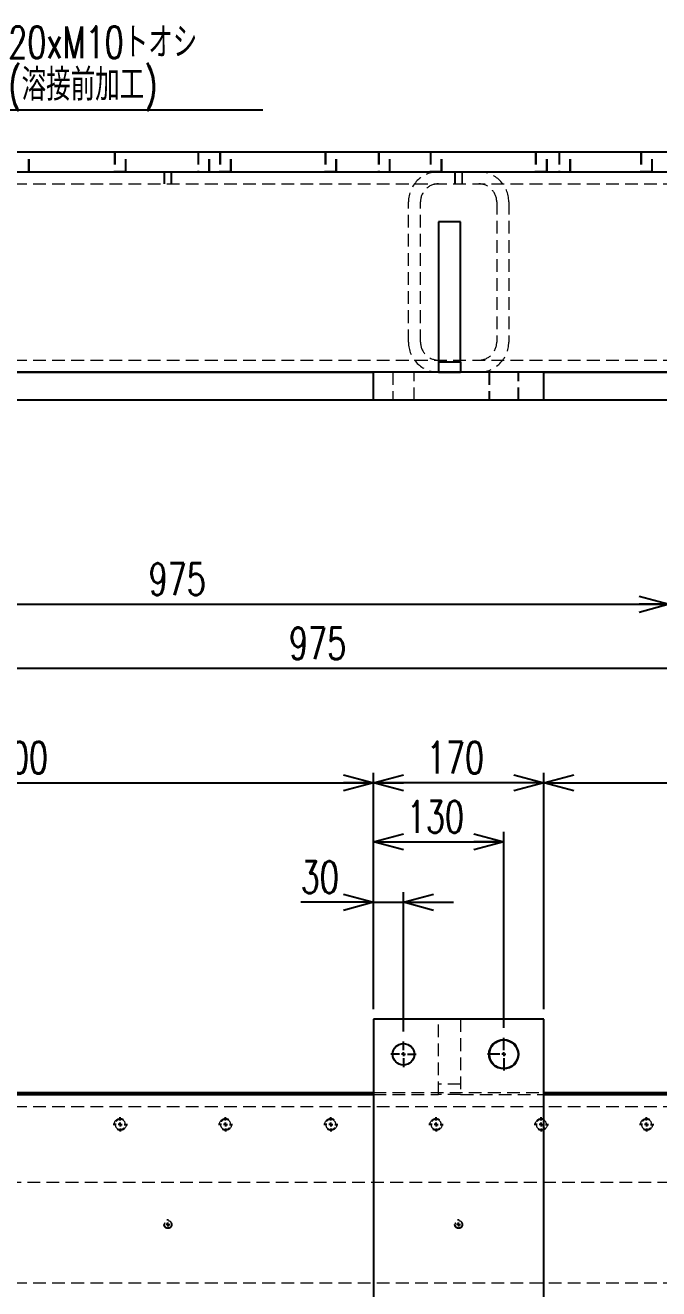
# Model space of a CAD drawing. Header units: millimetres. Extents: x 30 to 8380, y 30 to 5898.
# Drawn here: x 3533 to 4165, y 1887 to 3148 of the extents above; entities that cross this region are included whole.
import ezdxf

# ---------------------------------------------------------------- set-up
doc = ezdxf.new("R2010")
doc.units = ezdxf.units.MM
doc.header["$LTSCALE"] = 10
doc.linetypes.add('HIDDEN', pattern=[1.905, 1.27, -0.635])
doc.layers.add('FORMAT', color=7, linetype='Continuous')
doc.styles.add('SLDTEXTSTYLE0', font='TXT', dxfattribs={"width": 0.7, "bigfont": 'bigfont'})
doc.dimstyles.new('SLDDIMSTYLE0', dxfattribs={"dimtxt": 36.380208, "dimasz": 30, "dimexe": 0, "dimexo": 0.0625, "dimgap": 9.095052, "dimtad": 0, "dimtih": 1, "dimtoh": 1, "dimdec": 6, "dimrnd": 1e-09, "dimzin": 12, "dimdsep": 46, "dimtxsty": 'SLDTEXTSTYLE0', "dimblk1": 'OPEN30', "dimblk2": 'OPEN30', "dimsah": 1, "dimcen": 0, "dimadec": 0, "dimazin": 3, "dimtfac": 1, "dimtdec": 3, "dimtofl": 0, "dimtmove": 0, "dimatfit": 3, "dimldrblk": 'OPEN30', "dimfxl": 1, "dimfrac": 2, "dimtolj": 1, "dimtzin": 12, "dimarcsym": 0})
doc.dimstyles.new('SLDDIMSTYLE2', dxfattribs={"dimtxt": 36.380208, "dimasz": 30, "dimexe": 0, "dimexo": 0.0625, "dimgap": 9.095052, "dimtad": 3, "dimrnd": 1e-09, "dimzin": 12, "dimdsep": 46, "dimtxsty": 'SLDTEXTSTYLE0', "dimblk1": 'OPEN30', "dimblk2": 'OPEN30', "dimsah": 1, "dimcen": 0.09, "dimadec": 0, "dimazin": 3, "dimtfac": 1, "dimtdec": 3, "dimtmove": 0, "dimatfit": 0, "dimldrblk": 'OPEN30', "dimfxl": 1, "dimfrac": 2, "dimtolj": 1, "dimtzin": 12, "dimarcsym": 0})
doc.dimstyles.new('SLDDIMSTYLE3', dxfattribs={"dimtxt": 36.380208, "dimasz": 30, "dimexe": 0, "dimexo": 0.0625, "dimgap": 9.095052, "dimtad": 3, "dimrnd": 1e-09, "dimzin": 12, "dimdsep": 46, "dimtxsty": 'SLDTEXTSTYLE0', "dimblk1": 'OPEN30', "dimblk2": 'OPEN30', "dimsah": 1, "dimcen": 0.09, "dimadec": 0, "dimazin": 3, "dimtfac": 1, "dimtdec": 3, "dimtofl": 0, "dimtmove": 0, "dimatfit": 3, "dimldrblk": 'OPEN30', "dimfxl": 1, "dimfrac": 2, "dimtolj": 1, "dimtzin": 12, "dimarcsym": 0})

# ---------------------------------------------------------------- blocks, each defined once
blk = doc.blocks.new('_Open30')
at = {"color": 0, "linetype": 'ByBlock', "lineweight": -2}
for p, q in [((-1, 0.267949), (0, 0)), ((0, 0), (-1, -0.267949)), ((0, 0), (-1, 0))]:
    blk.add_line(p, q, dxfattribs=at)
blk = doc.blocks.new('_D_2')
at = {"layer": 'FORMAT', "transparency": 16777216}
for p, q in [((2744.3, 2801.5), (2744.3, 2851.5)), ((7350.5, 2801.5), (2734.3, 2801.5)), ((2744.3, 2773.5), (2744.3, 2801.5)), ((7350.5, 2773.5), (2734.3, 2773.5)), ((2744.3, 2773.5), (2744.3, 2679.9))]:
    blk.add_line(p, q, dxfattribs=at)
for centre, start, end in [((2723.1, 2684.9), 63.4349, 116.5651), ((2723.1, 2727.2), 243.4349, 296.5651)]:
    blk.add_arc(centre, 47.3, start, end, dxfattribs=at)
at = {"layer": 'FORMAT', "transparency": 16777216, "xscale": 30, "yscale": 30}
for p, rotation in [((2744.3, 2801.5, -530), 270), ((2744.3, 2773.5, -530), 90)]:
    blk.add_blockref('_Open30', p, dxfattribs=dict(at, rotation=rotation))
at = {"layer": 'FORMAT', "transparency": 16777216, "insert": (2703.3, 2684.9), "char_height": 31.75, "attachment_point": 1, "rotation": 90, "style": 'SLDTEXTSTYLE0'}
blk.add_mtext('28', dxfattribs=at)
blk = doc.blocks.new('_D_10')
at = {"layer": 'FORMAT', "transparency": 16777216}
for p, q in [((3200.5, 2851.1), (3200.5, 2559.8)), ((4175.5, 2851.1), (4175.5, 2559.8)), ((3200.5, 2569.8), (4175.5, 2569.8))]:
    blk.add_line(p, q, dxfattribs=at)
at = {"layer": 'FORMAT', "transparency": 16777216, "xscale": 30, "yscale": 30, "rotation": 180}
blk.add_blockref('_Open30', (3200.5, 2569.8, -530), dxfattribs=at)
at = {"layer": 'FORMAT', "transparency": 16777216, "xscale": 30, "yscale": 30}
blk.add_blockref('_Open30', (4175.5, 2569.8, -530), dxfattribs=at)
at = {"layer": 'FORMAT', "transparency": 16777216, "insert": (3656.2, 2610.7), "char_height": 31.75, "attachment_point": 1, "style": 'SLDTEXTSTYLE0'}
blk.add_mtext('975', dxfattribs=at)
blk = doc.blocks.new('_D_23')
at = {"layer": 'FORMAT', "transparency": 16777216}
for p, q in [((3340.5, 2835.2), (3340.5, 2495.8)), ((4315.5, 2835.2), (4315.5, 2495.8)), ((4315.5, 2505.8), (3340.5, 2505.8))]:
    blk.add_line(p, q, dxfattribs=at)
at = {"layer": 'FORMAT', "transparency": 16777216, "xscale": 30, "yscale": 30, "rotation": 180}
blk.add_blockref('_Open30', (3340.5, 2505.8, -530), dxfattribs=at)
at = {"layer": 'FORMAT', "transparency": 16777216, "xscale": 30, "yscale": 30}
blk.add_blockref('_Open30', (4315.5, 2505.8, -530), dxfattribs=at)
at = {"layer": 'FORMAT', "transparency": 16777216, "insert": (3796.2, 2546.7), "char_height": 31.75, "attachment_point": 1, "style": 'SLDTEXTSTYLE0'}
blk.add_mtext('975', dxfattribs=at)
blk = doc.blocks.new('_D_29')
at = {"layer": 'FORMAT', "transparency": 16777216}
for p, q in [((3402.8, 2915), (3500.3, 3063.3)), ((3500.3, 3063.3), (3770.2, 3063.3))]:
    blk.add_line(p, q, dxfattribs=at)
at = {"layer": 'FORMAT', "transparency": 16777216, "xscale": 30, "yscale": 30, "rotation": 236.6614063212}
blk.add_blockref('_Open30', (3402.8, 2915, -530), dxfattribs=at)
at = {"layer": 'FORMAT', "transparency": 16777216, "char_height": 31.75, "attachment_point": 1, "style": 'SLDTEXTSTYLE0'}
for s, insert in [('20xM10トオシ', (3516.2, 3146.6)), ('(溶接前加工)', (3516.2, 3104.2))]:
    blk.add_mtext(s, dxfattribs=dict(at, insert=insert))
blk = doc.blocks.new('_D_92')
at = {"layer": 'FORMAT', "transparency": 16777216}
for p, q in [((3880.5, 2165.7), (3880.5, 2401.7)), ((4050.5, 2165.7), (4050.5, 2401.7)), ((4050.5, 2391.7), (3880.5, 2391.7))]:
    blk.add_line(p, q, dxfattribs=at)
at = {"layer": 'FORMAT', "transparency": 16777216, "xscale": 30, "yscale": 30, "rotation": 180}
blk.add_blockref('_Open30', (3880.5, 2391.7, -104), dxfattribs=at)
at = {"layer": 'FORMAT', "transparency": 16777216, "xscale": 30, "yscale": 30}
blk.add_blockref('_Open30', (4050.5, 2391.7, -104), dxfattribs=at)
at = {"layer": 'FORMAT', "transparency": 16777216, "insert": (3933.7, 2432.6), "char_height": 31.75, "attachment_point": 1, "style": 'SLDTEXTSTYLE0'}
blk.add_mtext('170', dxfattribs=at)
blk = doc.blocks.new('_D_102')
at = {"layer": 'FORMAT', "transparency": 16777216}
for p, q in [((3180.5, 2165.7), (3180.5, 2401.7)), ((3880.5, 2165.7), (3880.5, 2401.7)), ((3180.5, 2391.7), (3880.5, 2391.7))]:
    blk.add_line(p, q, dxfattribs=at)
at = {"layer": 'FORMAT', "transparency": 16777216, "xscale": 30, "yscale": 30, "rotation": 180}
blk.add_blockref('_Open30', (3180.5, 2391.7, -104), dxfattribs=at)
at = {"layer": 'FORMAT', "transparency": 16777216, "xscale": 30, "yscale": 30}
blk.add_blockref('_Open30', (3880.5, 2391.7, -104), dxfattribs=at)
at = {"layer": 'FORMAT', "transparency": 16777216, "insert": (3498.7, 2432.6), "char_height": 31.75, "attachment_point": 1, "style": 'SLDTEXTSTYLE0'}
blk.add_mtext('700', dxfattribs=at)
blk = doc.blocks.new('_D_103')
at = {"layer": 'FORMAT', "transparency": 16777216}
for p, q in [((4050.5, 2165.7), (4050.5, 2401.7)), ((4750.5, 2165.7), (4750.5, 2401.7)), ((4050.5, 2391.7), (4750.5, 2391.7))]:
    blk.add_line(p, q, dxfattribs=at)
at = {"layer": 'FORMAT', "transparency": 16777216, "xscale": 30, "yscale": 30, "rotation": 180}
blk.add_blockref('_Open30', (4050.5, 2391.7, -104), dxfattribs=at)
at = {"layer": 'FORMAT', "transparency": 16777216, "xscale": 30, "yscale": 30}
blk.add_blockref('_Open30', (4750.5, 2391.7, -104), dxfattribs=at)
at = {"layer": 'FORMAT', "transparency": 16777216, "insert": (4368.7, 2432.6), "char_height": 31.75, "attachment_point": 1, "style": 'SLDTEXTSTYLE0'}
blk.add_mtext('700', dxfattribs=at)
blk = doc.blocks.new('_D_110')
at = {"layer": 'FORMAT', "transparency": 16777216}
for p, q in [((3880.5, 2165.7), (3880.5, 2342.7)), ((4010.5, 2147), (4010.5, 2342.7)), ((3880.5, 2332.7), (4010.5, 2332.7))]:
    blk.add_line(p, q, dxfattribs=at)
at = {"layer": 'FORMAT', "transparency": 16777216, "xscale": 30, "yscale": 30, "rotation": 180}
blk.add_blockref('_Open30', (3880.5, 2332.7, -104), dxfattribs=at)
at = {"layer": 'FORMAT', "transparency": 16777216, "xscale": 30, "yscale": 30}
blk.add_blockref('_Open30', (4010.5, 2332.7, -104), dxfattribs=at)
at = {"layer": 'FORMAT', "transparency": 16777216, "insert": (3913.7, 2373.6), "char_height": 31.75, "attachment_point": 1, "style": 'SLDTEXTSTYLE0'}
blk.add_mtext('130', dxfattribs=at)
blk = doc.blocks.new('_D_111')
at = {"layer": 'FORMAT', "transparency": 16777216}
for p, q in [((3880.5, 2272.4), (3807.9, 2272.4)), ((3880.5, 2165.7), (3880.5, 2282.4)), ((3880.5, 2272.4), (3910.5, 2272.4)), ((3910.5, 2143.5), (3910.5, 2282.4)), ((3910.5, 2272.4), (3960.5, 2272.4))]:
    blk.add_line(p, q, dxfattribs=at)
at = {"layer": 'FORMAT', "transparency": 16777216, "xscale": 30, "yscale": 30}
blk.add_blockref('_Open30', (3880.5, 2272.4, -104), dxfattribs=at)
at = {"layer": 'FORMAT', "transparency": 16777216, "xscale": 30, "yscale": 30, "rotation": 180}
blk.add_blockref('_Open30', (3910.5, 2272.4, -104), dxfattribs=at)
at = {"layer": 'FORMAT', "transparency": 16777216, "insert": (3807.9, 2313.3), "char_height": 31.75, "attachment_point": 1, "style": 'SLDTEXTSTYLE0'}
blk.add_mtext('30', dxfattribs=at)
blk = doc.blocks.new('SW_CENTERMARKSYMBOL_74')
at = {"layer": 'FORMAT', "color": 0}
for p, q in [((-3839, 0), (-3842.1, 0)), ((-3835, 0), (-3837, 0)), ((-3835, 4), (-3835, 7.1)), ((-3835, 0), (-3835, 2)), ((-3835, 0), (-3835, -2)), ((-3835, 0), (-3833, 0)), ((-3831, 0), (-3827.9, 0)), ((-3734, 0), (-3737.1, 0)), ((-3730, 0), (-3732, 0)), ((-3730, 4), (-3730, 7.1)), ((-3730, 0), (-3730, 2)), ((-3730, 0), (-3730, -2)), ((-3730, 0), (-3728, 0)), ((-3726, 0), (-3722.9, 0)), ((-3629, 0), (-3632.1, 0)), ((-3625, 0), (-3627, 0)), ((-3625, 4), (-3625, 7.1)), ((-3625, 0), (-3625, 2)), ((-3625, 0), (-3625, -2)), ((-3625, 0), (-3623, 0)), ((-3621, 0), (-3617.9, 0)), ((-3524, 0), (-3527.1, 0)), ((-3520, 0), (-3522, 0)), ((-3520, 4), (-3520, 7.1)), ((-3520, 0), (-3520, 2)), ((-3520, 0), (-3520, -2)), ((-3520, 0), (-3518, 0)), ((-3516, 0), (-3512.9, 0)), ((-3419, 0), (-3422.1, 0)), ((-3415, 0), (-3417, 0)), ((-3415, 4), (-3415, 7.1)), ((-3415, 0), (-3415, 2)), ((-3415, 0), (-3415, -2)), ((-3415, 0), (-3413, 0)), ((-3411, 0), (-3407.9, 0)), ((-3314, 0), (-3317.1, 0)), ((-3310, 0), (-3312, 0)), ((-3310, 4), (-3310, 7.1)), ((-3310, 0), (-3310, 2)), ((-3310, 0), (-3310, -2)), ((-3310, 0), (-3308, 0)), ((-3306, 0), (-3302.9, 0)), ((-3835, -4), (-3835, -7.1)), ((-3730, -4), (-3730, -7.1)), ((-3625, -4), (-3625, -7.1)), ((-3520, -4), (-3520, -7.1)), ((-3415, -4), (-3415, -7.1)), ((-3310, -4), (-3310, -7.1))]:
    blk.add_line(p, q, dxfattribs=at)
blk = doc.blocks.new('SW_CENTERMARKSYMBOL_75')
at = {"layer": 'FORMAT', "color": 0}
for p, q in [((-3770, 0), (-3772, 0)), ((-3770, 4), (-3770, 5.4)), ((-3770, 0), (-3770, 2)), ((-3770, 0), (-3770, -2)), ((-3770, 0), (-3768, 0)), ((-3480, 0), (-3482, 0)), ((-3480, 4), (-3480, 5.4)), ((-3480, 0), (-3480, 2)), ((-3480, 0), (-3480, -2)), ((-3480, 0), (-3478, 0))]:
    blk.add_line(p, q, dxfattribs=at)
blk = doc.blocks.new('SW_CENTERMARKSYMBOL_78')
at = {"layer": 'FORMAT', "color": 0}
for p, q in [((0, 4), (0, 16.25)), ((-4, 0), (-16.25, 0)), ((0, 0), (-2, 0)), ((0, 0), (0, 2)), ((0, 0), (0, -2)), ((0, 0), (2, 0)), ((0, -4), (0, -16.25))]:
    blk.add_line(p, q, dxfattribs=at)
blk = doc.blocks.new('SW_CENTERMARKSYMBOL_106')
at = {"layer": 'FORMAT', "color": 0}
for p, q in [((0, 4), (0, 12.75)), ((-4, 0), (-12.75, 0)), ((0, 0), (-2, 0)), ((0, 0), (0, 2)), ((0, 0), (0, -2)), ((0, 0), (2, 0)), ((4, 0), (12.75, 0)), ((0, -4), (0, -12.75))]:
    blk.add_line(p, q, dxfattribs=at)

msp = doc.modelspace()

# ---------------------------------------------------------------- linework, layer by layer
at = {"color": 7, "linetype": 'Continuous', "lineweight": 25}
for p, q in [((2950.4504656, 3021.4899875), (7510.4504656, 3021.4899875)), ((2950.4504656, 3001.4899875), (7510.4504656, 3001.4899875)), ((3633.0445799, 3001.4889875), (3622.8563512, 3001.4889875)), ((3738.0445799, 3001.4889875), (3727.8563512, 3001.4889875)), ((3843.0445799, 3001.4889875), (3832.8563512, 3001.4889875)), ((3948.0445799, 3001.4889875), (3937.8563512, 3001.4889875)), ((4053.0445799, 3001.4889875), (4042.8563512, 3001.4889875)), ((4158.0445799, 3001.4889875), (4147.8563512, 3001.4889875)), ((3945.4504656, 2951.4899875), (3945.4504656, 2811.4899875)), ((3967.4504656, 2951.4899875), (3945.4504656, 2951.4899875)), ((3967.4504656, 2811.4899875), (3967.4504656, 2951.4899875)), ((3180.4504656, 2801.4899875), (3880.4504656, 2801.4899875)), ((3880.4504656, 2773.4899875), (3880.4504656, 2801.4899875)), ((4050.4504656, 2801.4899875), (3880.4504656, 2801.4899875)), ((3967.4504656, 2811.4899875), (3945.4504656, 2811.4899875)), ((3945.4504656, 2811.4899875), (3945.4504656, 2801.4899875)), ((3945.4504656, 2801.4899875), (3967.4504656, 2801.4899875)), ((3967.4504656, 2811.4899875), (3967.4504656, 2801.4899875)), ((4050.4504656, 2801.4899875), (4750.4504656, 2801.4899875)), ((4050.4504656, 2773.4899875), (4050.4504656, 2801.4899875)), ((4050.4504656, 2773.4899875), (3880.4504656, 2773.4899875)), ((4050.4504656, 2155.7070857), (3880.4504656, 2155.7070857)), ((3880.4504656, 2155.7070857), (3880.4504656, 945.7070857)), ((4050.4504656, 945.7070857), (4050.4504656, 2155.7070857)), ((3180.4504656, 2082.7070857), (3880.4504656, 2082.7070857)), ((3180.4504656, 2080.7070857), (3880.4504656, 2080.7070857)), ((4050.4504656, 2082.7070857), (4750.4504656, 2082.7070857)), ((4050.4504656, 2080.7070857), (4750.4504656, 2080.7070857))]:
    msp.add_line(p, q, dxfattribs=at)
at = {"color": 7, "linetype": 'HIDDEN', "lineweight": 18}
for p, q in [((3536.3504656, 3001.4899875), (3536.3504656, 3021.4899875)), ((3537.2504656, 3001.4899875), (3537.2504656, 3021.4899875)), ((3621.9504656, 3021.4899875), (3621.9504656, 3001.4899875)), ((3622.8504656, 3021.4899875), (3622.8504656, 3001.4899875)), ((3633.0504656, 3001.4899875), (3633.0504656, 3021.4899875)), ((3633.9504656, 3001.4899875), (3633.9504656, 3021.4899875)), ((3705.2504656, 3021.4899875), (3705.2504656, 3001.4899875)), ((3706.1504656, 3021.4899875), (3706.1504656, 3001.4899875)), ((3716.3504656, 3001.4899875), (3716.3504656, 3021.4899875)), ((3717.2504656, 3001.4899875), (3717.2504656, 3021.4899875)), ((3726.9504656, 3021.4899875), (3726.9504656, 3001.4899875)), ((3727.8504656, 3021.4899875), (3727.8504656, 3001.4899875)), ((3738.0504656, 3001.4899875), (3738.0504656, 3021.4899875)), ((3738.9504656, 3001.4899875), (3738.9504656, 3021.4899875)), ((3831.9504656, 3021.4899875), (3831.9504656, 3001.4899875)), ((3832.8504656, 3021.4899875), (3832.8504656, 3001.4899875)), ((3843.0504656, 3001.4899875), (3843.0504656, 3021.4899875)), ((3843.9504656, 3001.4899875), (3843.9504656, 3021.4899875)), ((3885.2504656, 3021.4899875), (3885.2504656, 3001.4899875)), ((3886.1504656, 3021.4899875), (3886.1504656, 3001.4899875)), ((3896.3504656, 3001.4899875), (3896.3504656, 3021.4899875)), ((3897.2504656, 3001.4899875), (3897.2504656, 3021.4899875)), ((3936.9504656, 3021.4899875), (3936.9504656, 3001.4899875)), ((3937.8504656, 3021.4899875), (3937.8504656, 3001.4899875)), ((3948.0504656, 3001.4899875), (3948.0504656, 3021.4899875)), ((3948.9504656, 3001.4899875), (3948.9504656, 3021.4899875)), ((4041.9504656, 3021.4899875), (4041.9504656, 3001.4899875)), ((4042.8504656, 3021.4899875), (4042.8504656, 3001.4899875)), ((4053.0504656, 3001.4899875), (4053.0504656, 3021.4899875)), ((4053.9504656, 3001.4899875), (4053.9504656, 3021.4899875)), ((4065.2504656, 3021.4899875), (4065.2504656, 3001.4899875)), ((4066.1504656, 3021.4899875), (4066.1504656, 3001.4899875)), ((4076.3504656, 3001.4899875), (4076.3504656, 3021.4899875)), ((4077.2504656, 3001.4899875), (4077.2504656, 3021.4899875)), ((4146.9504656, 3021.4899875), (4146.9504656, 3001.4899875)), ((4147.8504656, 3021.4899875), (4147.8504656, 3001.4899875)), ((4158.0504656, 3001.4899875), (4158.0504656, 3021.4899875)), ((4158.9504656, 3001.4899875), (4158.9504656, 3021.4899875)), ((3671.4504656, 3001.4899875), (3671.4504656, 2989.4899875)), ((3672.0504656, 3001.4899875), (3672.0504656, 2989.4899875)), ((3678.8504656, 2989.4899875), (3678.8504656, 3001.4899875)), ((3679.4504656, 2989.4899875), (3679.4504656, 3001.4899875)), ((3961.4504656, 3001.4899875), (3961.4504656, 2989.4899875)), ((3962.0504656, 3001.4899875), (3962.0504656, 2989.4899875)), ((3968.8504656, 2989.4899875), (3968.8504656, 3001.4899875)), ((3969.4504656, 2989.4899875), (3969.4504656, 3001.4899875)), ((2950.4504656, 2989.4899875), (7530.4504656, 2989.4899875)), ((3915.4504656, 2831.4899875), (3915.4504656, 2971.4899875)), ((3927.4504656, 2831.4899875), (3927.4504656, 2971.4899875)), ((4003.4504656, 2971.4899875), (4003.4504656, 2831.4899875)), ((4015.4504656, 2971.4899875), (4015.4504656, 2831.4899875)), ((2950.4504656, 2813.4899875), (7530.4504656, 2813.4899875)), ((3899.7004656, 2801.4899875), (3899.7004656, 2773.4899875)), ((3921.2004656, 2773.4899875), (3921.2004656, 2801.4899875)), ((3995.4504656, 2801.4899875), (3995.4504656, 2773.4899875)), ((3996.2004656, 2801.4899875), (3996.2004656, 2773.4899875)), ((4024.7004656, 2773.4899875), (4024.7004656, 2801.4899875)), ((4025.4504656, 2773.4899875), (4025.4504656, 2801.4899875)), ((3945.4504656, 2080.7070857), (3945.4504656, 2155.7070857)), ((3967.4504656, 2155.7070857), (3967.4504656, 2080.7070857)), ((3880.4504656, 2082.7070857), (4050.4504656, 2082.7070857)), ((3880.4504656, 2080.7070857), (3945.4504656, 2080.7070857)), ((3967.4504656, 2090.7070857), (3945.4504656, 2090.7070857)), ((3967.4504656, 2080.7070857), (3945.4504656, 2080.7070857)), ((3967.4504656, 2080.7070857), (4050.4504656, 2080.7070857)), ((2950.4504656, 2068.7070857), (7530.4504656, 2068.7070857)), ((7510.4504656, 1992.7070857), (2950.4504656, 1992.7070857)), ((2950.4504656, 1892.7070857), (7530.4504656, 1892.7070857))]:
    msp.add_line(p, q, dxfattribs=at)
at = {"color": 7, "linetype": 'Continuous', "lineweight": 25}
for centre, radius in [((3910.4504656, 2120.7070857), 10.75), ((4010.4504656, 2120.7070857), 14.25)]:
    msp.add_circle(centre, radius, dxfattribs=at)
at = {"color": 7, "linetype": 'Continuous', "lineweight": 18}
msp.add_circle((4010.4504656, 2120.7070857), 15, dxfattribs=at)
at = {"color": 7, "linetype": 'HIDDEN', "lineweight": 18}
for centre, radius in [((3627.9504656, 2050.7070857), 6), ((3732.9504656, 2050.7070857), 6), ((3837.9504656, 2050.7070857), 6), ((3942.9504656, 2050.7070857), 6), ((4047.9504656, 2050.7070857), 6), ((4152.9504656, 2050.7070857), 6), ((3675.4504656, 1950.7070857), 4), ((3965.4504656, 1950.7070857), 4), ((3675.4504656, 1950.7070857), 3.4), ((3965.4504656, 1950.7070857), 3.4)]:
    msp.add_circle(centre, radius, dxfattribs=at)
for centre, radius, start, end in [((3945.4504656, 2971.4899875), 30, 90, 180), ((3985.4504656, 2971.4899875), 30, 0, 90), ((3945.4504656, 2971.4899875), 18, 90, 180), ((3985.4504656, 2971.4899875), 18, 0, 90), ((3945.4504656, 2831.4899875), 30, 180, 270), ((3945.4504656, 2831.4899875), 18, 180, 270), ((3985.4504656, 2831.4899875), 30, 270, 0), ((3985.4504656, 2831.4899875), 18, 270, 0), ((3627.9504656, 2050.7070857), 5.1, 2.7529072092, 177.2470927908), ((3732.9504656, 2050.7070857), 5.1, 2.7529072092, 177.2470927908), ((3837.9504656, 2050.7070857), 5.1, 2.7529072092, 177.2470927908), ((3942.9504656, 2050.7070857), 5.1, 2.7529072092, 177.2470927908), ((4047.9504656, 2050.7070857), 5.1, 2.7529072092, 177.2470927908), ((4152.9504656, 2050.7070857), 5.1, 2.7529072092, 177.2470927908), ((3627.9504656, 2050.7070857), 5.1, 177.2470927908, 2.7529072092), ((3732.9504656, 2050.7070857), 5.1, 177.2470927908, 2.7529072092), ((3837.9504656, 2050.7070857), 5.1, 177.2470927908, 2.7529072092), ((3942.9504656, 2050.7070857), 5.1, 177.2470927908, 2.7529072092), ((4047.9504656, 2050.7070857), 5.1, 177.2470927908, 2.7529072092), ((4152.9504656, 2050.7070857), 5.1, 177.2470927908, 2.7529072092)]:
    msp.add_arc(centre, radius, start, end, dxfattribs=at)
for points in [[(3937.8563512, 2050.9520326), (3937.8524252, 2050.8703837), (3937.8504656, 2050.7887347), (3937.8504656, 2050.7070857)], [(3948.0504656, 2050.7070857), (3948.0504656, 2050.7887347), (3948.048506, 2050.8703837), (3948.0445799, 2050.9520326)]]:
    msp.add_open_spline(points, degree=3, dxfattribs=at)

# ---------------------------------------------------------------- block references
at = {"layer": 'FORMAT'}
for name, p in [('SW_CENTERMARKSYMBOL_106', (3910.4504656, 2120.7070857)), ('SW_CENTERMARKSYMBOL_78', (4010.4504656, 2120.7070857)), ('SW_CENTERMARKSYMBOL_74', (7462.9504656, 2050.7070857)), ('SW_CENTERMARKSYMBOL_75', (7445.4504656, 1950.7070857))]:
    msp.add_blockref(name, p, dxfattribs=at)

# ---------------------------------------------------------------- dimensions: what is measured, and where the dimension line sits
dim = msp.add_diameter_dim_2p(p1=(3398.1147264, 2907.9393788), p2=(3402.7862047, 2915.0405963), text='20xM10トオシ\\P(溶接前加工)', dimstyle='SLDDIMSTYLE0', override={"dimpost": '<>'}, dxfattribs=at)
dim.commit()
dim.dimension.update_dxf_attribs({"geometry": '_D_29', "text_midpoint": (3643.2018401, 3105.6475955), "dimtype": 163})
dim = msp.add_linear_dim(base=(2744.2649272, 2801.4899875), p1=(7360.4504656, 2773.4899875), p2=(7360.4504656, 2801.4899875), angle=90, text='(<>)', dimstyle='SLDDIMSTYLE2', dxfattribs=at)
dim.commit()
dim.dimension.update_dxf_attribs({"geometry": '_D_2', "text_midpoint": (2744.2649272, 2706.0736877), "dimtype": 160})
for base, p1, p2, dimstyle, picture, middle in [((4175.4504656, 2569.7983849), (3200.4504656, 2861.0899875), (4175.4504656, 2861.0899875), 'SLDDIMSTYLE3', '_D_10', (3687.9504656, 2569.7983849)), ((3340.4504656, 2505.8015867), (4315.4504656, 2845.2399875), (3340.4504656, 2845.2399875), 'SLDDIMSTYLE3', '_D_23', (3827.9504656, 2505.8015867)), ((3880.4504656, 2391.7017435), (3180.4504656, 2155.7070857), (3880.4504656, 2155.7070857), 'SLDDIMSTYLE3', '_D_102', (3530.4504656, 2391.7017435)), ((3880.4504656, 2391.7017435), (4050.4504656, 2155.7070857), (3880.4504656, 2155.7070857), 'SLDDIMSTYLE3', '_D_92', (3965.4504656, 2391.7017435)), ((4750.4504656, 2391.7017435), (4050.4504656, 2155.7070857), (4750.4504656, 2155.7070857), 'SLDDIMSTYLE3', '_D_103', (4400.4504656, 2391.7017435)), ((4010.4504656, 2332.6590794), (3880.4504656, 2155.7070857), (4010.4504656, 2136.9570857), 'SLDDIMSTYLE3', '_D_110', (3945.4504656, 2332.6590794)), ((3910.4504656, 2272.3540613), (3880.4504656, 2155.7070857), (3910.4504656, 2133.4570857), 'SLDDIMSTYLE2', '_D_111', (3829.1005164, 2272.3540613))]:
    dim = msp.add_linear_dim(base=base, p1=p1, p2=p2, dimstyle=dimstyle, dxfattribs=at)
    dim.commit()
    dim.dimension.update_dxf_attribs({"geometry": picture, "text_midpoint": middle, "dimtype": 160})

doc.saveas('drawing.dxf')
